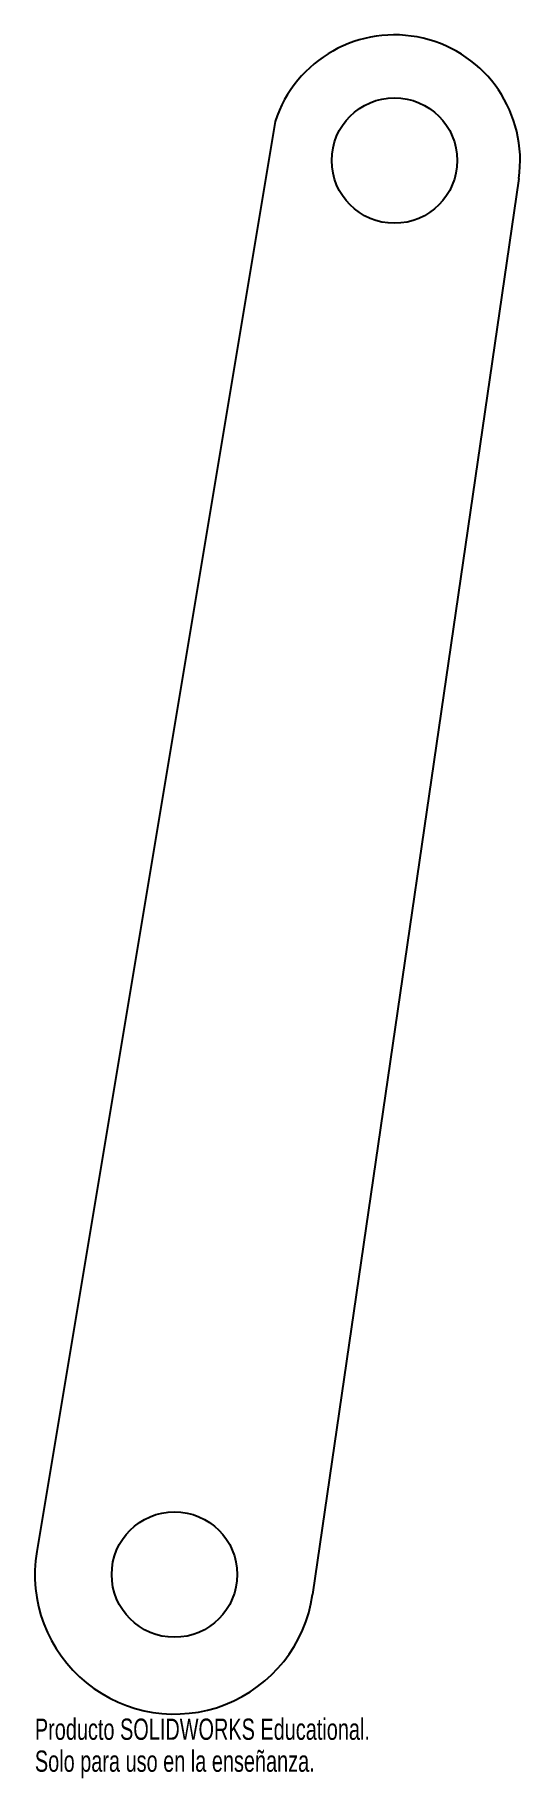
# Model space of a CAD drawing. Header units: inches. Extents: x 7.3 to 11.6, y 2.2 to 17.8.
import ezdxf

# ---------------------------------------------------------------- set-up
doc = ezdxf.new("R2010")
doc.units = ezdxf.units.IN
doc.header["$MEASUREMENT"] = 0
doc.styles.add('SLDTEXTSTYLE0', font='TXT', dxfattribs={"width": 0.7})

msp = doc.modelspace()

# ---------------------------------------------------------------- linework, layer by layer
at = {"color": 7, "linetype": 'Continuous', "lineweight": 25}
for p, q in [((9.431, 17.012), (7.297, 4.205)), ((11.613, 16.5), (9.767, 3.82))]:
    msp.add_line(p, q, dxfattribs=at)
for centre in [(10.5, 16.662), (8.53, 4)]:
    msp.add_circle(centre, 0.562, dxfattribs=at)
for centre, radius, start, end in [((10.5, 16.662), 1.125, 351.7153, 161.8839), ((8.53, 4), 1.25, 170.5402, 351.7153)]:
    msp.add_arc(centre, radius, start, end, dxfattribs=at)

# ---------------------------------------------------------------- texts
at = {"color": 7, "linetype": 'Continuous', "char_height": 0.1903, "attachment_point": 1, "style": 'SLDTEXTSTYLE0'}
for s, insert in [('Producto SOLIDWORKS Educational.', (7.28, 2.71)), ('Solo para uso en la enseñanza.', (7.28, 2.424))]:
    msp.add_mtext(s, dxfattribs=dict(at, insert=insert))

doc.saveas('drawing.dxf')
